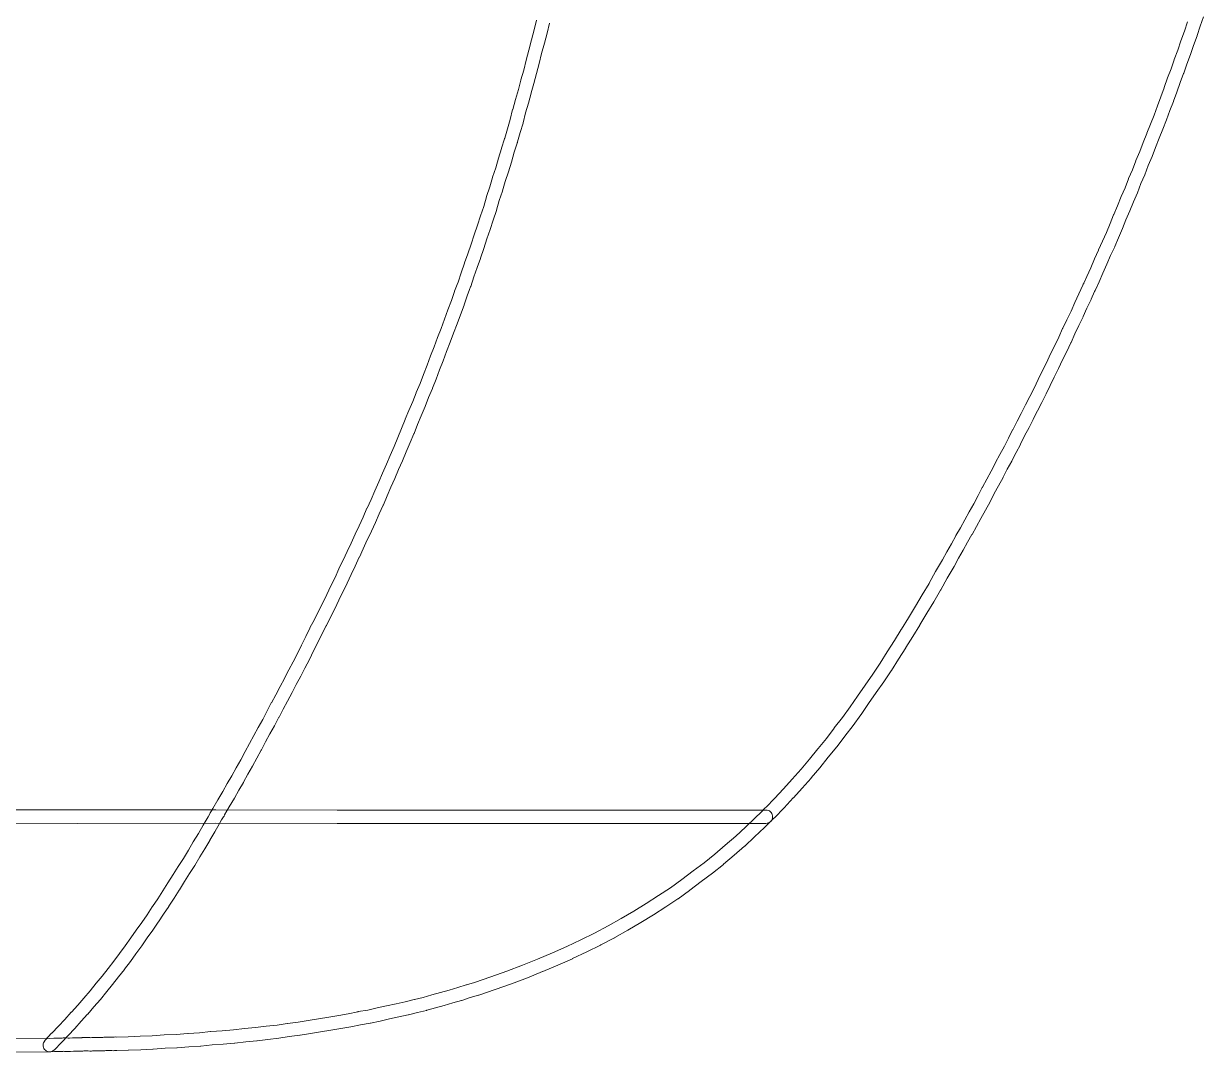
# Model space of a CAD drawing. Header units: inches. Extents: x 704148 to 723432, y 7075344 to 7101810.
# Drawn here: x 723035.9 to 723389.1, y 7090533.8 to 7090841.6 of the extents above; entities that cross this region are included whole.
import ezdxf

# ---------------------------------------------------------------- set-up
doc = ezdxf.new("R2010")
doc.units = ezdxf.units.IN
doc.header["$MEASUREMENT"] = 0
doc.layers.add('gisdb.gisadmin', color=7, linetype='Continuous', lineweight=9, true_color=0xccf5fc)

msp = doc.modelspace()

# ---------------------------------------------------------------- linework, layer by layer
at = {"layer": 'gisdb.gisadmin'}
for points in [[(723389.0821, 7090843.5796), (723388.1356, 7090840.8262), (723387.19, 7090837.9706), (723387.1694, 7090837.9115), (723386.1277, 7090835.067), (723385.1872, 7090832.3311), (723385.1739, 7090832.2936), (723384.1322, 7090829.449), (723383.1917, 7090826.7132), (723383.1698, 7090826.6525), (723382.1264, 7090823.9086), (723381.0899, 7090821.0783), (723380.1495, 7090818.3425), (723380.1276, 7090818.2818), (723379.0808, 7090815.5291), (723378.0341, 7090812.7764), (723376.9863, 7090810.0209), (723376.964, 7090809.965), (723375.8298, 7090807.2437), (723374.7887, 7090804.5063), (723373.7396, 7090801.8534), (723373.7258, 7090801.8194), (723372.5916, 7090799.0981), (723371.5548, 7090796.3716), (723371.5214, 7090796.2896), (723370.3947, 7090793.6909), (723369.3634, 7090790.9787), (723369.33, 7090790.8967), (723368.1898, 7090788.2669), (723367.0442, 7090785.5186), (723365.9061, 7090782.8931), (723364.874, 7090780.2835), (723364.8602, 7090780.2495), (723363.7081, 7090777.4856), (723362.5579, 7090774.8323), (723362.5317, 7090774.7745), (723361.3013, 7090772.1661), (723360.1686, 7090769.5536), (723359.0239, 7090766.9134), (723357.8737, 7090764.2607), (723356.829, 7090761.9387), (723356.7196, 7090761.7294), (723356.5117, 7090761.4489), (723355.4919, 7090759.1054), (723355.4657, 7090759.0477), (723354.2292, 7090756.4264), (723353.0921, 7090753.9096), (723353.0783, 7090753.8798), (723351.8338, 7090751.2414), (723351.8198, 7090751.2122), (723350.5984, 7090748.7278), (723349.4726, 7090746.1312), (723349.4324, 7090746.0444), (723348.1898, 7090743.5167), (723346.9533, 7090741.0017), (723345.7166, 7090738.3797), (723345.7026, 7090738.3506), (723344.4599, 7090735.8229), (723343.2173, 7090733.2953), (723341.9746, 7090730.7676), (723340.732, 7090728.2399), (723340.7032, 7090728.1837), (723339.3752, 7090725.6852), (723338.1468, 7090723.1863), (723338.1312, 7090723.1554), (723336.8839, 7090720.7259), (723335.5493, 7090718.2148), (723334.3209, 7090715.7159), (723334.3053, 7090715.6849), (723333.058, 7090713.2554), (723331.7089, 7090710.7168), (723331.6914, 7090710.6848), (723330.3751, 7090708.3133), (723329.1544, 7090705.8303), (723329.1082, 7090705.742), (723327.7676, 7090703.3268), (723326.4421, 7090700.9389), (723325.2103, 7090698.5395), (723323.8611, 7090696.001), (723323.8437, 7090695.9689), (723322.5031, 7090693.5538), (723321.1625, 7090691.1386), (723319.8219, 7090688.7235), (723319.8026, 7090688.6895), (723318.4726, 7090686.4001), (723317.1426, 7090684.004), (723315.802, 7090681.5889), (723314.4614, 7090679.1738), (723314.438, 7090679.1327), (723312.3892, 7090675.639), (723310.4401, 7090672.1472), (723310.4145, 7090672.0999), (723308.3549, 7090668.5875), (723306.2975, 7090665.1864), (723304.2398, 7090661.6776), (723304.2085, 7090661.6266), (723302.0627, 7090658.2456), (723300.0172, 7090654.8643), (723299.9946, 7090654.8278), (723297.8377, 7090651.4293), (723295.6809, 7090648.0308), (723295.6413, 7090647.9708), (723293.3864, 7090644.6849), (723291.1316, 7090641.3989), (723288.8767, 7090638.1129), (723286.6219, 7090634.8269), (723286.5794, 7090634.7673), (723284.2266, 7090631.5939), (723284.2021, 7090631.5616), (723281.7618, 7090628.4058), (723279.4211, 7090625.2487), (723279.3506, 7090625.159), (723276.8099, 7090622.1118), (723274.269, 7090618.9562), (723274.2474, 7090618.9299), (723271.6967, 7090615.8707), (723271.6702, 7090615.8395), (723271.6481, 7090615.8144), (723268.9995, 7090612.8677), (723266.3509, 7090609.9211), (723266.3255, 7090609.8933), (723263.577, 7090606.9484), (723263.5521, 7090606.9221), (723260.7037, 7090603.9789), (723260.5254, 7090603.8157), (723260.3227, 7090603.6789), (723259.6108, 7090602.9162), (723259.5281, 7090602.8326), (723257.7027, 7090601.0939), (723254.7595, 7090598.2662), (723254.7309, 7090598.2393), (723251.7865, 7090595.5194), (723251.737, 7090595.475), (723248.5928, 7090592.7585), (723245.4486, 7090590.0421), (723245.3967, 7090589.9989), (723242.1514, 7090587.3922), (723242.0948, 7090587.3484), (723238.76, 7090584.861), (723235.3226, 7090582.2639), (723235.2896, 7090582.2396), (723231.8496, 7090579.7499), (723231.7705, 7090579.6954), (723228.1327, 7090577.32), (723224.4948, 7090574.9445), (723224.4376, 7090574.9085), (723220.6915, 7090572.6395), (723216.8357, 7090570.3665), (723212.8902, 7090568.1012), (723212.8643, 7090568.0866), (723212.8157, 7090568.0605), (723208.6823, 7090565.9153), (723208.6445, 7090565.8961), (723204.5043, 7090563.8575), (723200.2642, 7090561.8206), (723200.209, 7090561.795), (723195.8798, 7090559.8749), (723195.8483, 7090559.8613), (723191.3193, 7090557.9447), (723191.2809, 7090557.9288), (723186.7537, 7090556.1229), (723186.7253, 7090556.1119), (723181.9984, 7090554.3094), (723181.9469, 7090554.2906), (723177.1146, 7090552.598), (723172.1847, 7090550.908), (723172.0963, 7090550.8801), (723169.6258, 7090550.1592), (723167.1499, 7090549.3282), (723167.0527, 7090549.2983), (723164.4424, 7090548.5676), (723161.8321, 7090547.8369), (723159.2218, 7090547.1062), (723156.6116, 7090546.3755), (723156.5175, 7090546.3516), (723153.8481, 7090545.7423), (723151.1735, 7090545.0229), (723151.0828, 7090545.0008), (723148.2747, 7090544.3844), (723145.4666, 7090543.7679), (723142.651, 7090543.1498), (723139.7354, 7090542.5334), (723139.6634, 7090542.5196), (723136.7938, 7090542.022), (723133.9213, 7090541.4148), (723133.8493, 7090541.4009), (723130.9373, 7090540.896), (723127.9195, 7090540.3918), (723124.8136, 7090539.8913), (723121.8077, 7090539.3891), (723118.6936, 7090538.8872), (723118.6184, 7090538.8766), (723115.4537, 7090538.4934), (723112.384, 7090537.9987), (723112.3006, 7090537.9872), (723109.0035, 7090537.6017), (723105.8013, 7090537.2139), (723105.7271, 7090537.2064), (723102.4583, 7090536.9337), (723099.1877, 7090536.5513), (723099.1159, 7090536.5442), (723095.7142, 7090536.2705), (723092.3446, 7090535.9993), (723088.9732, 7090535.6185), (723088.8406, 7090535.6079), (723085.3722, 7090535.4482), (723081.9024, 7090535.1786), (723081.836, 7090535.1745), (723078.265, 7090535.0163), (723074.6962, 7090534.7485), (723074.6351, 7090534.7448), (723071.0341, 7090534.5853), (723067.333, 7090534.4275), (723067.2784, 7090534.4259), (723063.8806, 7090534.3738), (723063.8154, 7090534.3738), (723063.535, 7090534.3786), (723063.2488, 7090534.3203), (723063.1625, 7090534.3046), (723062.8147, 7090534.2803), (723062.3153, 7090534.2889), (723061.8159, 7090534.2975), (723061.3165, 7090534.3061), (723060.8171, 7090534.3148), (723060.5367, 7090534.3196), (723060.2505, 7090534.2613), (723060.1642, 7090534.2456), (723059.8164, 7090534.2212), (723059.317, 7090534.2299), (723058.8176, 7090534.2385), (723058.2183, 7090534.2488), (723057.7189, 7090534.2575), (723057.2195, 7090534.2661), (723056.9392, 7090534.2709), (723056.6529, 7090534.2126), (723056.5666, 7090534.1969), (723056.2188, 7090534.1725), (723055.7194, 7090534.1812), (723055.22, 7090534.1898), (723054.7206, 7090534.1984), (723054.2212, 7090534.2071), (723053.9409, 7090534.2119), (723053.6546, 7090534.1536), (723053.5683, 7090534.1379), (723053.2205, 7090534.1135), (723052.7211, 7090534.1221), (723052.2217, 7090534.1308), (723051.7223, 7090534.1394), (723051.2229, 7090534.148), (723050.8342, 7090534.1547), (723049.9436, 7090534.0715), (723049.7228, 7090534.0631), (723049.2235, 7090534.0717), (723048.7241, 7090534.0804), (723048.2247, 7090534.089), (723047.9443, 7090534.0938), (723047.6581, 7090534.0355), (723047.5718, 7090534.0198), (723047.224, 7090533.9954), (723046.7246, 7090534.0041), (723046.2252, 7090534.0127), (723045.7258, 7090534.0213), (723045.2156, 7090534.0301), (723043.8844, 7090533.9486), (723043.7767, 7090533.9448), (723022.0403, 7090533.7724)], [(723021.7619, 7090537.7711), (723043.6918, 7090537.9451), (723045.0375, 7090538.0284), (723045.1956, 7090538.032), (723045.2955, 7090538.0303), (723045.7949, 7090538.0216), (723046.2943, 7090538.013), (723046.7937, 7090538.0044), (723047.074, 7090537.9995), (723047.3603, 7090538.0579), (723047.4466, 7090538.0736), (723047.7944, 7090538.0979), (723048.2938, 7090538.0893), (723048.7932, 7090538.0807), (723049.2926, 7090538.072), (723049.6813, 7090538.0653), (723050.5719, 7090538.1486), (723050.7927, 7090538.157), (723051.2921, 7090538.1483), (723051.7915, 7090538.1397), (723052.2909, 7090538.1311), (723052.7902, 7090538.1225), (723053.0706, 7090538.1176), (723053.3569, 7090538.1759), (723053.4431, 7090538.1916), (723053.791, 7090538.216), (723054.2903, 7090538.2074), (723054.7897, 7090538.1987), (723055.2891, 7090538.1901), (723055.7885, 7090538.1815), (723056.0689, 7090538.1766), (723056.3551, 7090538.235), (723056.4414, 7090538.2507), (723056.7892, 7090538.275), (723057.2886, 7090538.2664), (723057.788, 7090538.2578), (723058.2874, 7090538.2491), (723058.8867, 7090538.2388), (723059.3861, 7090538.2302), (723059.6665, 7090538.2253), (723059.9527, 7090538.2837), (723060.039, 7090538.2993), (723060.3868, 7090538.3237), (723060.8862, 7090538.3151), (723061.3856, 7090538.3065), (723061.885, 7090538.2978), (723062.3844, 7090538.2892), (723062.6648, 7090538.2844), (723062.951, 7090538.3427), (723063.0373, 7090538.3584), (723063.3851, 7090538.3827), (723063.8532, 7090538.3747), (723067.1907, 7090538.4258), (723070.8602, 7090538.5824), (723074.4295, 7090538.7405), (723077.9983, 7090539.0084), (723078.0594, 7090539.0121), (723081.626, 7090539.1701), (723085.094, 7090539.4395), (723085.1569, 7090539.4434), (723088.5906, 7090539.6015), (723091.9275, 7090539.9786), (723091.9916, 7090539.9848), (723095.3933, 7090540.2585), (723098.7584, 7090540.5293), (723102.0267, 7090540.9114), (723102.0928, 7090540.918), (723105.3571, 7090541.1903), (723108.5282, 7090541.5743), (723111.7925, 7090541.9559), (723114.8584, 7090542.45), (723114.9336, 7090542.4605), (723118.0983, 7090542.8438), (723121.1655, 7090543.338), (723124.1657, 7090543.8394), (723127.2773, 7090544.3407), (723130.2658, 7090544.8401), (723133.1293, 7090545.3365), (723136.0018, 7090545.9438), (723136.0737, 7090545.9576), (723138.9433, 7090546.4552), (723141.811, 7090547.0614), (723144.6088, 7090547.6756), (723147.4169, 7090548.2921), (723150.1774, 7090548.8981), (723152.8445, 7090549.6155), (723152.9189, 7090549.634), (723155.5791, 7090550.2411), (723158.1433, 7090550.959), (723160.7536, 7090551.6897), (723163.3638, 7090552.4204), (723165.9251, 7090553.1375), (723168.3892, 7090553.9645), (723168.4654, 7090553.9883), (723170.9297, 7090554.7073), (723175.8059, 7090556.3788), (723180.599, 7090558.0576), (723185.2816, 7090559.8432), (723189.7813, 7090561.638), (723194.2696, 7090563.5375), (723198.5604, 7090565.4407), (723202.7482, 7090567.4524), (723206.8608, 7090569.4775), (723210.936, 7090571.5925), (723214.8204, 7090573.8226), (723218.6375, 7090576.0728), (723222.3357, 7090578.3129), (723225.9452, 7090580.6699), (723229.5433, 7090583.0194), (723232.9262, 7090585.4677), (723236.3577, 7090588.0603), (723239.6735, 7090590.5337), (723242.86, 7090593.0929), (723245.9772, 7090595.7861), (723249.0982, 7090598.4825), (723251.9991, 7090601.1622), (723254.9371, 7090603.9849), (723256.7257, 7090605.6887), (723257.7039, 7090606.7367), (723257.9072, 7090606.9262), (723258.1918, 7090607.1265), (723260.6657, 7090609.6927), (723263.3885, 7090612.6102), (723266.0239, 7090615.5422), (723268.6472, 7090618.4607), (723271.1619, 7090621.4768), (723273.7054, 7090624.6355), (723273.7271, 7090624.662), (723276.2415, 7090627.6777), (723278.56, 7090630.805), (723278.5845, 7090630.8372), (723281.0248, 7090633.993), (723283.3437, 7090637.1207), (723285.5779, 7090640.3766), (723287.8327, 7090643.6626), (723290.0876, 7090646.9486), (723292.3216, 7090650.2043), (723294.4597, 7090653.5732), (723296.6055, 7090656.9541), (723298.651, 7090660.3354), (723298.6736, 7090660.3719), (723300.8117, 7090663.7409), (723302.8591, 7090667.2319), (723304.9164, 7090670.6329), (723306.9471, 7090674.0955), (723306.9738, 7090674.142), (723308.9064, 7090677.608), (723308.9278, 7090677.6455), (723310.9754, 7090681.1373), (723312.3039, 7090683.5307), (723313.6445, 7090685.9458), (723314.9851, 7090688.3609), (723315.0044, 7090688.395), (723316.3345, 7090690.6844), (723317.6644, 7090693.0804), (723319.005, 7090695.4956), (723320.3363, 7090697.8938), (723321.6662, 7090700.396), (723322.8983, 7090702.7962), (723322.9289, 7090702.8535), (723324.2695, 7090705.2686), (723325.5859, 7090707.6401), (723326.8066, 7090710.1231), (723326.8528, 7090710.2114), (723328.184, 7090712.6097), (723329.5139, 7090715.1119), (723330.7369, 7090717.4941), (723331.9731, 7090720.0087), (723332.0018, 7090720.065), (723333.3398, 7090722.5823), (723334.5628, 7090724.9646), (723335.799, 7090727.4792), (723335.8277, 7090727.5354), (723337.1557, 7090730.0339), (723338.3842, 7090732.5328), (723339.6268, 7090735.0604), (723340.8695, 7090737.5881), (723342.1059, 7090740.1031), (723343.3427, 7090742.7251), (723343.3567, 7090742.7542), (723344.5994, 7090745.2819), (723345.8208, 7090747.7663), (723346.9465, 7090750.3629), (723346.9867, 7090750.4497), (723348.2231, 7090752.9648), (723349.4518, 7090755.5696), (723350.5889, 7090758.0863), (723350.6027, 7090758.1161), (723351.8332, 7090760.7246), (723352.9658, 7090763.337), (723353.0863, 7090763.5713), (723353.2962, 7090763.8508), (723353.3342, 7090763.9088), (723354.2126, 7090765.8744), (723355.3531, 7090768.5049), (723356.4978, 7090771.1451), (723357.6425, 7090773.7853), (723357.6687, 7090773.843), (723358.8992, 7090776.4514), (723360.0273, 7090779.0536), (723361.161, 7090781.7735), (723362.1984, 7090784.3967), (723362.2232, 7090784.4568), (723363.3634, 7090787.0866), (723364.509, 7090789.835), (723365.6412, 7090792.4467), (723366.6726, 7090795.159), (723366.7059, 7090795.2409), (723367.8326, 7090797.8396), (723368.8641, 7090800.5519), (723368.8863, 7090800.6077), (723370.0266, 7090803.3434), (723371.0577, 7090805.9507), (723372.1022, 7090808.6975), (723372.1245, 7090808.7533), (723373.2587, 7090811.4746), (723374.2944, 7090814.1984), (723375.3412, 7090816.9511), (723376.3768, 7090819.6745), (723377.3128, 7090822.3975), (723377.3262, 7090822.4351), (723378.3791, 7090825.3102), (723379.419, 7090828.0452), (723380.3551, 7090830.7682), (723380.3684, 7090830.8058), (723381.4101, 7090833.6503), (723382.3506, 7090836.3862), (723382.3639, 7090836.4237), (723383.4016, 7090839.2573), (723384.3444, 7090842.1042)], [(723193.3644, 7090841.6847), (723192.6135, 7090838.7052), (723191.8626, 7090835.7256), (723191.8511, 7090835.6822), (723191.0051, 7090832.618), (723190.2591, 7090829.6576), (723189.5082, 7090826.6781), (723189.4919, 7090826.6174), (723188.6473, 7090823.6612), (723187.9042, 7090820.815), (723187.8921, 7090820.7709), (723187.0414, 7090817.7931), (723186.1994, 7090814.8463), (723185.4561, 7090811.8965), (723185.4344, 7090811.8174), (723184.5871, 7090808.9555), (723183.784, 7090806.158), (723183.7384, 7090805.9917), (723183.7148, 7090805.9122), (723183.6854, 7090805.8237), (723182.7801, 7090803.0862), (723181.938, 7090800.1389), (723181.0865, 7090797.2626), (723181.0674, 7090797.2018), (723180.1292, 7090794.3685), (723179.2889, 7090791.5304), (723179.2698, 7090791.4696), (723178.3342, 7090788.644), (723177.4948, 7090785.7058), (723177.4703, 7090785.6265), (723176.518, 7090782.7506), (723175.5716, 7090779.9972), (723174.6261, 7090777.1416), (723173.6773, 7090774.2763), (723172.7286, 7090771.4111), (723172.6994, 7090771.3289), (723171.6681, 7090768.6166), (723170.7332, 7090765.7931), (723169.7845, 7090762.9278), (723169.7531, 7090762.84), (723169.7388, 7090762.8036), (723169.4378, 7090762.0629), (723168.7219, 7090760.1286), (723167.7837, 7090757.3992), (723167.7704, 7090757.3616), (723166.7175, 7090754.4865), (723165.6665, 7090751.7222), (723164.6198, 7090748.9695), (723163.5732, 7090746.2168), (723162.5265, 7090743.464), (723161.4798, 7090740.7113), (723160.4331, 7090737.9586), (723159.3864, 7090735.2058), (723158.3387, 7090732.4504), (723158.3163, 7090732.3944), (723157.1761, 7090729.6587), (723156.1388, 7090727.0355), (723156.125, 7090727.0015), (723154.9785, 7090724.2505), (723154.9674, 7090724.2244), (723153.8408, 7090721.6257), (723152.8095, 7090718.9135), (723152.7761, 7090718.8315), (723151.6359, 7090716.2016), (723150.4959, 7090713.4664), (723150.4849, 7090713.4403), (723149.3402, 7090710.8001), (723148.1956, 7090708.1599), (723147.051, 7090705.5197), (723145.9063, 7090702.8795), (723144.7617, 7090700.2393), (723143.617, 7090697.5991), (723143.5909, 7090697.5413), (723142.3605, 7090694.9329), (723141.2279, 7090692.3204), (723140.0832, 7090689.6802), (723140.0431, 7090689.5933), (723138.8091, 7090687.0833), (723137.5757, 7090684.4684), (723136.441, 7090681.9567), (723136.4273, 7090681.9269), (723135.1828, 7090679.2884), (723135.1687, 7090679.2593), (723133.9473, 7090676.7748), (723132.8216, 7090674.1783), (723132.7814, 7090674.0914), (723131.5388, 7090671.5637), (723130.2962, 7090669.036), (723129.0536, 7090666.5084), (723127.811, 7090663.9807), (723126.5684, 7090661.453), (723126.5397, 7090661.3968), (723125.2118, 7090658.8983), (723123.9834, 7090656.3994), (723122.7408, 7090653.8717), (723121.4982, 7090651.344), (723121.4694, 7090651.2878), (723120.1315, 7090648.7704), (723118.8994, 7090646.3702), (723118.8862, 7090646.3449), (723117.5483, 7090643.8275), (723116.3162, 7090641.4274), (723116.3031, 7090641.4021), (723114.9606, 7090638.8761), (723114.9432, 7090638.8441), (723113.6178, 7090636.4561), (723112.3925, 7090634.0694), (723112.3794, 7090634.0441), (723111.0369, 7090631.5181), (723111.0194, 7090631.4861), (723109.6789, 7090629.0709), (723108.3548, 7090626.6854), (723107.1283, 7090624.2962), (723107.0976, 7090624.2389), (723105.7571, 7090621.8237), (723104.4165, 7090619.4086), (723103.076, 7090616.9934), (723101.7354, 7090614.5783), (723101.7161, 7090614.5442), (723100.3861, 7090612.2548), (723099.0562, 7090609.8588), (723099.018, 7090609.7929), (723097.487, 7090607.2887), (723096.0987, 7090604.8591), (723095.9245, 7090604.4897), (723095.8301, 7090604.3131), (723095.8117, 7090604.2832), (723095.2193, 7090603.3348), (723094.6201, 7090602.2714), (723093.1748, 7090599.7419), (723091.7324, 7090597.2177), (723091.7064, 7090597.1735), (723090.1631, 7090594.6492), (723088.726, 7090592.2414), (723087.1774, 7090589.7083), (723087.1566, 7090589.675), (723085.6163, 7090587.2633), (723084.0864, 7090584.8678), (723082.5545, 7090582.3623), (723082.5338, 7090582.3291), (723080.9935, 7090579.9174), (723079.4532, 7090577.5057), (723079.3963, 7090577.4216), (723077.7877, 7090575.1639), (723076.2746, 7090572.7948), (723076.2424, 7090572.7461), (723074.6022, 7090570.3361), (723074.5776, 7090570.3007), (723072.9393, 7090568.0015), (723071.2972, 7090565.697), (723069.5557, 7090563.2867), (723067.9227, 7090560.9949), (723067.8888, 7090560.9488), (723066.1507, 7090558.6514), (723066.1221, 7090558.6144), (723064.3833, 7090556.4246), (723062.5453, 7090554.1288), (723060.809, 7090551.9422), (723058.9684, 7090549.6433), (723058.9102, 7090549.5739), (723056.9848, 7090547.4025), (723055.1662, 7090545.2384), (723055.1447, 7090545.2133), (723055.0972, 7090545.1605), (723053.18, 7090543.1061), (723051.2614, 7090540.9425), (723051.2272, 7090540.9049), (723049.2931, 7090538.8325), (723049.2578, 7090538.7956), (723047.2422, 7090536.7436), (723045.2233, 7090534.5803), (723045.02, 7090534.3908), (723044.731, 7090534.1958), (723044.4124, 7090534.0539), (723044.0741, 7090533.9694), (723043.7263, 7090533.945), (723043.3795, 7090533.9814), (723043.0443, 7090534.0775), (723042.7308, 7090534.2303), (723042.4487, 7090534.4353), (723042.2065, 7090534.6861), (723042.0113, 7090534.975), (723041.8695, 7090535.2936), (723041.7851, 7090535.6319), (723041.7606, 7090535.9797), (723041.7971, 7090536.3266), (723041.8931, 7090536.6617), (723042.0459, 7090536.9752), (723042.2509, 7090537.2573), (723042.2984, 7090537.3101), (723044.3342, 7090539.4916), (723044.3695, 7090539.5284), (723046.3852, 7090541.5805), (723048.2855, 7090543.6167), (723050.204, 7090545.7802), (723050.2382, 7090545.8179), (723052.1373, 7090547.8528), (723053.9394, 7090549.9973), (723053.9676, 7090550.03), (723055.8772, 7090552.1834), (723057.6808, 7090554.4363), (723059.417, 7090556.623), (723061.2551, 7090558.9187), (723062.9751, 7090561.0849), (723064.6805, 7090563.3392), (723066.3066, 7090565.6212), (723068.048, 7090568.0314), (723069.681, 7090570.3232), (723071.3078, 7090572.6063), (723072.9176, 7090574.9715), (723074.443, 7090577.36), (723074.4998, 7090577.4441), (723076.1085, 7090579.7018), (723077.6216, 7090582.0709), (723079.1515, 7090584.4663), (723080.6833, 7090586.9718), (723080.7041, 7090587.0051), (723082.2444, 7090589.4168), (723083.7743, 7090591.8123), (723085.3031, 7090594.3127), (723086.7402, 7090596.7205), (723088.2735, 7090599.2286), (723089.701, 7090601.7269), (723091.1405, 7090604.2461), (723091.7558, 7090605.3382), (723091.7838, 7090605.3863), (723091.8021, 7090605.4162), (723092.356, 7090606.3028), (723092.5133, 7090606.6363), (723092.5857, 7090606.7754), (723094.0281, 7090609.2996), (723094.0542, 7090609.3439), (723095.5788, 7090611.8377), (723096.8987, 7090614.2156), (723096.918, 7090614.2497), (723098.248, 7090616.5391), (723099.5779, 7090618.9351), (723100.9185, 7090621.3503), (723102.259, 7090623.7655), (723103.5831, 7090626.151), (723104.8096, 7090628.5402), (723104.8403, 7090628.5975), (723106.1808, 7090631.0127), (723107.512, 7090633.4109), (723108.8419, 7090635.9131), (723110.074, 7090638.3133), (723110.1045, 7090638.3706), (723111.4357, 7090640.7689), (723112.7656, 7090643.2711), (723113.9977, 7090645.6713), (723114.0108, 7090645.6966), (723115.3488, 7090648.214), (723116.5809, 7090650.6141), (723116.594, 7090650.6394), (723117.9219, 7090653.1379), (723119.1503, 7090655.6368), (723120.3929, 7090658.1645), (723121.6355, 7090660.6921), (723121.6643, 7090660.7484), (723122.9922, 7090663.2469), (723124.2206, 7090665.7458), (723125.4632, 7090668.2735), (723126.7058, 7090670.8011), (723127.9484, 7090673.3288), (723129.1698, 7090675.8133), (723130.2955, 7090678.4098), (723130.3356, 7090678.4967), (723131.5695, 7090681.0067), (723132.803, 7090683.6216), (723133.9377, 7090686.1333), (723133.9514, 7090686.1631), (723135.1959, 7090688.8016), (723135.21, 7090688.8307), (723136.4314, 7090691.3152), (723137.5571, 7090693.9118), (723138.7017, 7090696.552), (723138.7279, 7090696.6097), (723139.9583, 7090699.2182), (723141.0909, 7090701.8307), (723142.2355, 7090704.4709), (723143.3802, 7090707.1111), (723144.5248, 7090709.7513), (723145.6695, 7090712.3915), (723146.8096, 7090715.0213), (723147.9496, 7090717.7566), (723147.9607, 7090717.7827), (723149.0873, 7090720.3814), (723150.1186, 7090723.0937), (723150.152, 7090723.1756), (723151.2922, 7090725.8055), (723152.4258, 7090728.5254), (723153.4631, 7090731.1487), (723153.4769, 7090731.1827), (723154.6111, 7090733.904), (723155.6468, 7090736.6277), (723156.6934, 7090739.3805), (723157.7401, 7090742.1332), (723158.7868, 7090744.8859), (723159.8335, 7090747.6386), (723160.8802, 7090750.3914), (723161.9269, 7090753.1441), (723162.9702, 7090755.888), (723164.0066, 7090758.7183), (723164.947, 7090761.4541), (723164.9627, 7090761.4982), (723165.7006, 7090763.4916), (723165.7191, 7090763.5392), (723166.0074, 7090764.2487), (723166.9352, 7090767.0506), (723167.8839, 7090769.9159), (723167.9131, 7090769.998), (723168.9444, 7090772.7104), (723169.8793, 7090775.5339), (723170.828, 7090778.3991), (723171.7804, 7090781.2752), (723172.7267, 7090784.0284), (723173.6591, 7090786.8444), (723174.4986, 7090789.7826), (723174.523, 7090789.8618), (723175.4612, 7090792.6951), (723176.3014, 7090795.5332), (723176.3206, 7090795.5941), (723177.2587, 7090798.4274), (723178.0975, 7090801.2604), (723178.9444, 7090804.2248), (723178.9689, 7090804.3041), (723179.8924, 7090807.0904), (723179.9168, 7090807.1697), (723179.9453, 7090807.2584), (723180.7466, 7090810.0771), (723181.5865, 7090812.9143), (723182.3273, 7090815.8537), (723182.3436, 7090815.9143), (723183.1944, 7090818.8921), (723184.039, 7090821.8483), (723184.7821, 7090824.6945), (723184.7941, 7090824.7386), (723185.6361, 7090827.6854), (723186.3794, 7090830.6352), (723187.1303, 7090833.6147), (723187.1419, 7090833.6582), (723187.9878, 7090836.7224), (723188.7339, 7090839.6828), (723189.4771, 7090842.6322)], [(722919.7558, 7090606.3652), (723051.9344, 7090606.299), (723093.4993, 7090606.3568), (723129.7666, 7090606.2843), (723258.1484, 7090606.2815), (723258.183, 7090606.2812), (723258.5297, 7090606.2449), (723258.865, 7090606.1488), (723259.1784, 7090605.9959), (723259.4605, 7090605.791), (723259.7028, 7090605.5402), (723259.8978, 7090605.2512), (723260.0397, 7090604.9327), (723260.1241, 7090604.5944), (723260.1485, 7090604.2465), (723260.1121, 7090603.8997), (723260.0161, 7090603.5645), (723259.8632, 7090603.2511), (723259.6583, 7090602.969), (723259.4075, 7090602.7267), (723259.1185, 7090602.5317), (723258.8, 7090602.3898), (723258.4616, 7090602.3053), (723258.1484, 7090602.2807), (723129.7626, 7090602.2834), (723093.4994, 7090602.3559), (723051.9362, 7090602.2981), (722919.7569, 7090602.3643)]]:
    msp.add_lwpolyline(points, dxfattribs=at)

doc.saveas('drawing.dxf')
